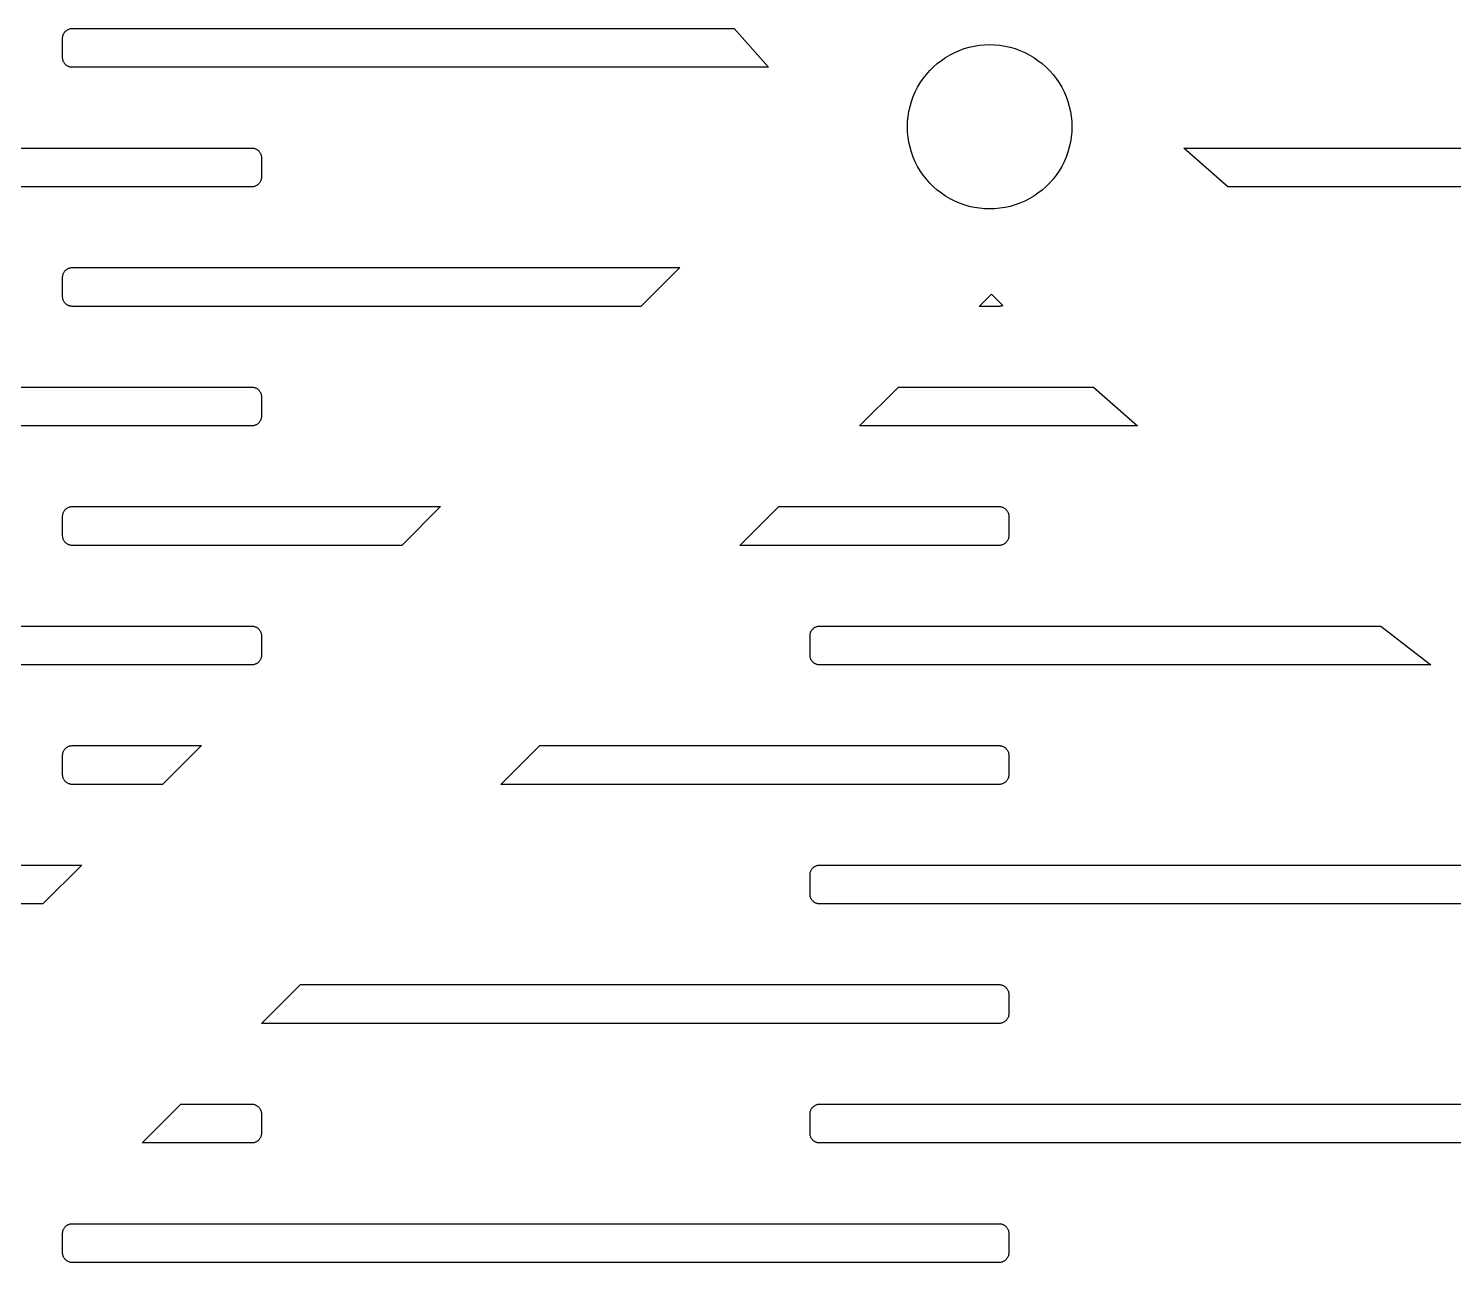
# Model space of a CAD drawing. Header units: metres. Extents: x -218 to 218, y -218 to 218.
# Drawn here: x -145.46 to -97.8, y -151.32 to -110.02 of the extents above; entities that cross this region are included whole.
import ezdxf

# ---------------------------------------------------------------- set-up
doc = ezdxf.new("R2010")
doc.units = ezdxf.units.M

msp = doc.modelspace()

# ---------------------------------------------------------------- linework, layer by layer
for p, q in [((-144.234, -110.125), (-144.22, -110.11)), ((-144.22, -110.11), (-144.204, -110.097)), ((-144.204, -110.097), (-144.188, -110.084)), ((-144.188, -110.084), (-144.171, -110.073)), ((-144.171, -110.073), (-144.154, -110.062)), ((-144.154, -110.062), (-144.136, -110.053)), ((-144.136, -110.053), (-144.117, -110.045)), ((-144.117, -110.045), (-144.098, -110.038)), ((-144.098, -110.038), (-144.078, -110.032)), ((-144.078, -110.032), (-144.058, -110.028)), ((-144.058, -110.028), (-144.038, -110.025)), ((-144.038, -110.025), (-144.018, -110.023)), ((-144.018, -110.023), (-143.997, -110.022)), ((-143.997, -110.022), (-121.859, -110.022)), ((-121.859, -110.022), (-120.713, -111.322)), ((-144.322, -110.327), (-144.32, -110.306)), ((-144.322, -110.347), (-144.322, -110.327)), ((-144.322, -110.997), (-144.322, -110.347)), ((-144.32, -110.306), (-144.316, -110.286)), ((-144.316, -110.286), (-144.312, -110.266)), ((-144.312, -110.266), (-144.306, -110.247)), ((-144.306, -110.247), (-144.299, -110.228)), ((-144.299, -110.228), (-144.291, -110.209)), ((-144.291, -110.209), (-144.282, -110.191)), ((-144.282, -110.191), (-144.272, -110.173)), ((-144.272, -110.173), (-144.26, -110.156)), ((-144.26, -110.156), (-144.248, -110.14)), ((-144.248, -110.14), (-144.234, -110.125)), ((-113.828, -110.611), (-113.657, -110.584)), ((-113.657, -110.584), (-113.485, -110.568)), ((-113.485, -110.568), (-113.312, -110.562)), ((-113.312, -110.562), (-113.14, -110.568)), ((-113.14, -110.568), (-112.968, -110.584)), ((-112.968, -110.584), (-112.797, -110.611)), ((-144.322, -111.018), (-144.322, -110.997)), ((-144.32, -111.038), (-144.322, -111.018)), ((-144.316, -111.058), (-144.32, -111.038)), ((-144.312, -111.078), (-144.316, -111.058)), ((-114.929, -111.088), (-114.786, -110.99)), ((-114.786, -110.99), (-114.637, -110.903)), ((-114.637, -110.903), (-114.483, -110.824)), ((-114.483, -110.824), (-114.325, -110.755)), ((-114.325, -110.755), (-114.162, -110.697)), ((-114.162, -110.697), (-113.996, -110.649)), ((-113.996, -110.649), (-113.828, -110.611)), ((-112.797, -110.611), (-112.628, -110.649)), ((-112.628, -110.649), (-112.463, -110.697)), ((-112.463, -110.697), (-112.3, -110.755)), ((-112.3, -110.755), (-112.141, -110.824)), ((-112.141, -110.824), (-111.988, -110.903)), ((-111.988, -110.903), (-111.839, -110.99)), ((-111.839, -110.99), (-111.696, -111.088)), ((-144.306, -111.098), (-144.312, -111.078)), ((-144.299, -111.117), (-144.306, -111.098)), ((-144.291, -111.136), (-144.299, -111.117)), ((-144.282, -111.154), (-144.291, -111.136)), ((-144.272, -111.171), (-144.282, -111.154)), ((-144.26, -111.188), (-144.272, -111.171)), ((-144.248, -111.204), (-144.26, -111.188)), ((-144.234, -111.22), (-144.248, -111.204)), ((-144.22, -111.234), (-144.234, -111.22)), ((-144.204, -111.248), (-144.22, -111.234)), ((-144.188, -111.26), (-144.204, -111.248)), ((-144.171, -111.272), (-144.188, -111.26)), ((-144.154, -111.282), (-144.171, -111.272)), ((-144.136, -111.291), (-144.154, -111.282)), ((-144.117, -111.299), (-144.136, -111.291)), ((-144.098, -111.306), (-144.117, -111.299)), ((-144.078, -111.312), (-144.098, -111.306)), ((-144.058, -111.316), (-144.078, -111.312)), ((-144.038, -111.32), (-144.058, -111.316)), ((-144.018, -111.322), (-144.038, -111.32)), ((-143.997, -111.322), (-144.018, -111.322)), ((-120.713, -111.322), (-143.997, -111.322)), ((-115.431, -111.559), (-115.317, -111.43)), ((-115.317, -111.43), (-115.195, -111.308)), ((-115.195, -111.308), (-115.065, -111.193)), ((-115.065, -111.193), (-114.929, -111.088)), ((-111.696, -111.088), (-111.559, -111.193)), ((-111.559, -111.193), (-111.43, -111.308)), ((-111.43, -111.308), (-111.308, -111.43)), ((-111.308, -111.43), (-111.193, -111.559)), ((-115.801, -112.141), (-115.722, -111.988)), ((-115.722, -111.988), (-115.634, -111.839)), ((-115.634, -111.839), (-115.537, -111.696)), ((-115.537, -111.696), (-115.431, -111.559)), ((-111.193, -111.559), (-111.088, -111.696)), ((-111.088, -111.696), (-110.99, -111.839)), ((-110.99, -111.839), (-110.903, -111.988)), ((-110.903, -111.988), (-110.824, -112.141)), ((-115.976, -112.628), (-115.928, -112.463)), ((-115.928, -112.463), (-115.869, -112.3)), ((-115.869, -112.3), (-115.801, -112.141)), ((-110.824, -112.141), (-110.755, -112.3)), ((-110.755, -112.3), (-110.697, -112.463)), ((-110.697, -112.463), (-110.649, -112.628)), ((-116.057, -113.14), (-116.041, -112.968)), ((-116.041, -112.968), (-116.014, -112.797)), ((-116.014, -112.797), (-115.976, -112.628)), ((-110.649, -112.628), (-110.611, -112.797)), ((-110.611, -112.797), (-110.584, -112.968)), ((-110.584, -112.968), (-110.568, -113.14)), ((-116.062, -113.312), (-116.057, -113.14)), ((-116.057, -113.485), (-116.062, -113.312)), ((-110.568, -113.14), (-110.562, -113.312)), ((-110.562, -113.312), (-110.568, -113.485)), ((-116.041, -113.657), (-116.057, -113.485)), ((-116.014, -113.828), (-116.041, -113.657)), ((-115.976, -113.996), (-116.014, -113.828)), ((-110.611, -113.828), (-110.649, -113.996)), ((-110.584, -113.657), (-110.611, -113.828)), ((-110.568, -113.485), (-110.584, -113.657)), ((-168.997, -114.022), (-137.997, -114.022)), ((-137.997, -114.022), (-137.977, -114.023)), ((-137.977, -114.023), (-137.956, -114.025)), ((-137.956, -114.025), (-137.936, -114.028)), ((-137.936, -114.028), (-137.916, -114.032)), ((-137.916, -114.032), (-137.897, -114.038)), ((-137.897, -114.038), (-137.878, -114.045)), ((-137.878, -114.045), (-137.859, -114.053)), ((-137.859, -114.053), (-137.841, -114.062)), ((-137.841, -114.062), (-137.823, -114.073)), ((-137.823, -114.073), (-137.806, -114.084)), ((-137.806, -114.084), (-137.79, -114.097)), ((-137.79, -114.097), (-137.775, -114.11)), ((-137.775, -114.11), (-137.76, -114.125)), ((-137.76, -114.125), (-137.747, -114.14)), ((-137.747, -114.14), (-137.734, -114.156)), ((-137.734, -114.156), (-137.723, -114.173)), ((-137.723, -114.173), (-137.712, -114.191)), ((-137.712, -114.191), (-137.703, -114.209)), ((-137.703, -114.209), (-137.695, -114.228)), ((-137.695, -114.228), (-137.688, -114.247)), ((-137.688, -114.247), (-137.682, -114.266)), ((-137.682, -114.266), (-137.678, -114.286)), ((-137.678, -114.286), (-137.675, -114.306)), ((-137.675, -114.306), (-137.673, -114.327)), ((-137.673, -114.327), (-137.672, -114.347)), ((-137.672, -114.347), (-137.672, -114.997)), ((-115.928, -114.162), (-115.976, -113.996)), ((-115.869, -114.325), (-115.928, -114.162)), ((-115.801, -114.483), (-115.869, -114.325)), ((-110.755, -114.325), (-110.824, -114.483)), ((-110.697, -114.162), (-110.755, -114.325)), ((-110.649, -113.996), (-110.697, -114.162)), ((-105.346, -115.322), (-106.82, -114.022)), ((-106.82, -114.022), (-87.9972, -114.022)), ((-115.722, -114.637), (-115.801, -114.483)), ((-115.634, -114.786), (-115.722, -114.637)), ((-115.537, -114.929), (-115.634, -114.786)), ((-110.99, -114.786), (-111.088, -114.929)), ((-110.903, -114.637), (-110.99, -114.786)), ((-110.824, -114.483), (-110.903, -114.637)), ((-137.997, -115.322), (-168.997, -115.322)), ((-137.977, -115.322), (-137.997, -115.322)), ((-137.956, -115.32), (-137.977, -115.322)), ((-137.936, -115.316), (-137.956, -115.32)), ((-137.916, -115.312), (-137.936, -115.316)), ((-137.897, -115.306), (-137.916, -115.312)), ((-137.878, -115.299), (-137.897, -115.306)), ((-137.859, -115.291), (-137.878, -115.299)), ((-137.841, -115.282), (-137.859, -115.291)), ((-137.823, -115.272), (-137.841, -115.282)), ((-137.806, -115.26), (-137.823, -115.272)), ((-137.79, -115.248), (-137.806, -115.26)), ((-137.775, -115.234), (-137.79, -115.248)), ((-137.76, -115.22), (-137.775, -115.234)), ((-137.747, -115.204), (-137.76, -115.22)), ((-137.734, -115.188), (-137.747, -115.204)), ((-137.723, -115.171), (-137.734, -115.188)), ((-137.712, -115.154), (-137.723, -115.171)), ((-137.703, -115.136), (-137.712, -115.154)), ((-137.695, -115.117), (-137.703, -115.136)), ((-137.688, -115.098), (-137.695, -115.117)), ((-137.682, -115.078), (-137.688, -115.098)), ((-137.678, -115.058), (-137.682, -115.078)), ((-137.675, -115.038), (-137.678, -115.058)), ((-137.673, -115.018), (-137.675, -115.038)), ((-137.672, -114.997), (-137.673, -115.018)), ((-115.431, -115.065), (-115.537, -114.929)), ((-115.317, -115.195), (-115.431, -115.065)), ((-115.195, -115.317), (-115.317, -115.195)), ((-115.065, -115.431), (-115.195, -115.317)), ((-111.43, -115.317), (-111.559, -115.431)), ((-111.308, -115.195), (-111.43, -115.317)), ((-111.193, -115.065), (-111.308, -115.195)), ((-111.088, -114.929), (-111.193, -115.065)), ((-87.9972, -115.322), (-105.346, -115.322)), ((-114.929, -115.537), (-115.065, -115.431)), ((-114.786, -115.634), (-114.929, -115.537)), ((-114.637, -115.722), (-114.786, -115.634)), ((-114.483, -115.801), (-114.637, -115.722)), ((-114.325, -115.869), (-114.483, -115.801)), ((-112.141, -115.801), (-112.3, -115.869)), ((-111.988, -115.722), (-112.141, -115.801)), ((-111.839, -115.634), (-111.988, -115.722)), ((-111.696, -115.537), (-111.839, -115.634)), ((-111.559, -115.431), (-111.696, -115.537)), ((-114.162, -115.928), (-114.325, -115.869)), ((-113.996, -115.976), (-114.162, -115.928)), ((-113.828, -116.014), (-113.996, -115.976)), ((-113.657, -116.041), (-113.828, -116.014)), ((-113.485, -116.057), (-113.657, -116.041)), ((-113.312, -116.062), (-113.485, -116.057)), ((-113.14, -116.057), (-113.312, -116.062)), ((-112.968, -116.041), (-113.14, -116.057)), ((-112.797, -116.014), (-112.968, -116.041)), ((-112.628, -115.976), (-112.797, -116.014)), ((-112.463, -115.928), (-112.628, -115.976)), ((-112.3, -115.869), (-112.463, -115.928)), ((-144.299, -118.228), (-144.291, -118.209)), ((-144.291, -118.209), (-144.282, -118.191)), ((-144.282, -118.191), (-144.272, -118.173)), ((-144.272, -118.173), (-144.26, -118.156)), ((-144.26, -118.156), (-144.248, -118.14)), ((-144.248, -118.14), (-144.234, -118.125)), ((-144.234, -118.125), (-144.22, -118.11)), ((-144.22, -118.11), (-144.204, -118.097)), ((-144.204, -118.097), (-144.188, -118.084)), ((-144.188, -118.084), (-144.171, -118.073)), ((-144.171, -118.073), (-144.154, -118.062)), ((-144.154, -118.062), (-144.136, -118.053)), ((-144.136, -118.053), (-144.117, -118.045)), ((-144.117, -118.045), (-144.098, -118.038)), ((-144.098, -118.038), (-144.078, -118.032)), ((-144.078, -118.032), (-144.058, -118.028)), ((-144.058, -118.028), (-144.038, -118.025)), ((-144.038, -118.025), (-144.018, -118.023)), ((-144.018, -118.023), (-143.997, -118.022)), ((-143.997, -118.022), (-123.679, -118.022)), ((-123.679, -118.022), (-124.979, -119.322)), ((-144.322, -118.327), (-144.32, -118.306)), ((-144.322, -118.347), (-144.322, -118.327)), ((-144.322, -118.997), (-144.322, -118.347)), ((-144.32, -118.306), (-144.316, -118.286)), ((-144.316, -118.286), (-144.312, -118.266)), ((-144.312, -118.266), (-144.306, -118.247)), ((-144.306, -118.247), (-144.299, -118.228)), ((-144.322, -119.018), (-144.322, -118.997)), ((-144.32, -119.038), (-144.322, -119.018)), ((-144.316, -119.058), (-144.32, -119.038)), ((-144.312, -119.078), (-144.316, -119.058)), ((-144.306, -119.098), (-144.312, -119.078)), ((-144.299, -119.117), (-144.306, -119.098)), ((-144.291, -119.136), (-144.299, -119.117)), ((-144.282, -119.154), (-144.291, -119.136)), ((-144.272, -119.171), (-144.282, -119.154)), ((-113.665, -119.322), (-113.255, -118.912)), ((-113.255, -118.912), (-112.871, -119.296)), ((-144.26, -119.188), (-144.272, -119.171)), ((-144.248, -119.204), (-144.26, -119.188)), ((-144.234, -119.22), (-144.248, -119.204)), ((-144.22, -119.234), (-144.234, -119.22)), ((-144.204, -119.248), (-144.22, -119.234)), ((-144.188, -119.26), (-144.204, -119.248)), ((-144.171, -119.272), (-144.188, -119.26)), ((-144.154, -119.282), (-144.171, -119.272)), ((-144.136, -119.291), (-144.154, -119.282)), ((-144.117, -119.299), (-144.136, -119.291)), ((-144.098, -119.306), (-144.117, -119.299)), ((-144.078, -119.312), (-144.098, -119.306)), ((-144.058, -119.316), (-144.078, -119.312)), ((-144.038, -119.32), (-144.058, -119.316)), ((-144.018, -119.322), (-144.038, -119.32)), ((-143.997, -119.322), (-144.018, -119.322)), ((-124.979, -119.322), (-143.997, -119.322)), ((-112.997, -119.322), (-113.665, -119.322)), ((-112.977, -119.322), (-112.997, -119.322)), ((-112.956, -119.32), (-112.977, -119.322)), ((-112.936, -119.316), (-112.956, -119.32)), ((-112.916, -119.312), (-112.936, -119.316)), ((-112.897, -119.306), (-112.916, -119.312)), ((-112.878, -119.299), (-112.897, -119.306)), ((-112.871, -119.296), (-112.878, -119.299)), ((-168.997, -122.022), (-137.997, -122.022)), ((-137.997, -122.022), (-137.977, -122.023)), ((-137.977, -122.023), (-137.956, -122.025)), ((-137.956, -122.025), (-137.936, -122.028)), ((-117.665, -123.322), (-116.365, -122.022)), ((-116.365, -122.022), (-109.837, -122.022)), ((-109.837, -122.022), (-108.363, -123.322)), ((-137.936, -122.028), (-137.916, -122.032)), ((-137.916, -122.032), (-137.897, -122.038)), ((-137.897, -122.038), (-137.878, -122.045)), ((-137.878, -122.045), (-137.859, -122.053)), ((-137.859, -122.053), (-137.841, -122.062)), ((-137.841, -122.062), (-137.823, -122.073)), ((-137.823, -122.073), (-137.806, -122.084)), ((-137.806, -122.084), (-137.79, -122.097)), ((-137.79, -122.097), (-137.775, -122.11)), ((-137.775, -122.11), (-137.76, -122.125)), ((-137.76, -122.125), (-137.747, -122.14)), ((-137.747, -122.14), (-137.734, -122.156)), ((-137.734, -122.156), (-137.723, -122.173)), ((-137.723, -122.173), (-137.712, -122.191)), ((-137.712, -122.191), (-137.703, -122.209)), ((-137.703, -122.209), (-137.695, -122.228)), ((-137.695, -122.228), (-137.688, -122.247)), ((-137.688, -122.247), (-137.682, -122.266)), ((-137.682, -122.266), (-137.678, -122.286)), ((-137.678, -122.286), (-137.675, -122.306)), ((-137.675, -122.306), (-137.673, -122.327)), ((-137.673, -122.327), (-137.672, -122.347)), ((-137.672, -122.347), (-137.672, -122.997)), ((-137.997, -123.322), (-168.997, -123.322)), ((-137.977, -123.322), (-137.997, -123.322)), ((-137.956, -123.32), (-137.977, -123.322)), ((-137.936, -123.316), (-137.956, -123.32)), ((-137.916, -123.312), (-137.936, -123.316)), ((-137.897, -123.306), (-137.916, -123.312)), ((-137.878, -123.299), (-137.897, -123.306)), ((-137.859, -123.291), (-137.878, -123.299)), ((-137.841, -123.282), (-137.859, -123.291)), ((-137.823, -123.272), (-137.841, -123.282)), ((-137.806, -123.26), (-137.823, -123.272)), ((-137.79, -123.248), (-137.806, -123.26)), ((-137.775, -123.234), (-137.79, -123.248)), ((-137.76, -123.22), (-137.775, -123.234)), ((-137.747, -123.204), (-137.76, -123.22)), ((-137.734, -123.188), (-137.747, -123.204)), ((-137.723, -123.171), (-137.734, -123.188)), ((-137.712, -123.154), (-137.723, -123.171)), ((-137.703, -123.136), (-137.712, -123.154)), ((-137.695, -123.117), (-137.703, -123.136)), ((-137.688, -123.098), (-137.695, -123.117)), ((-137.682, -123.078), (-137.688, -123.098)), ((-137.678, -123.058), (-137.682, -123.078)), ((-137.675, -123.038), (-137.678, -123.058)), ((-137.673, -123.018), (-137.675, -123.038)), ((-137.672, -122.997), (-137.673, -123.018)), ((-108.363, -123.322), (-117.665, -123.322)), ((-144.322, -126.327), (-144.32, -126.306)), ((-144.32, -126.306), (-144.316, -126.286)), ((-144.316, -126.286), (-144.312, -126.266)), ((-144.312, -126.266), (-144.306, -126.247)), ((-144.306, -126.247), (-144.299, -126.228)), ((-144.299, -126.228), (-144.291, -126.209)), ((-144.291, -126.209), (-144.282, -126.191)), ((-144.282, -126.191), (-144.272, -126.173)), ((-144.272, -126.173), (-144.26, -126.156)), ((-144.26, -126.156), (-144.248, -126.14)), ((-144.248, -126.14), (-144.234, -126.125)), ((-144.234, -126.125), (-144.22, -126.11)), ((-144.22, -126.11), (-144.204, -126.097)), ((-144.204, -126.097), (-144.188, -126.084)), ((-144.188, -126.084), (-144.171, -126.073)), ((-144.171, -126.073), (-144.154, -126.062)), ((-144.154, -126.062), (-144.136, -126.053)), ((-144.136, -126.053), (-144.117, -126.045)), ((-144.117, -126.045), (-144.098, -126.038)), ((-144.098, -126.038), (-144.078, -126.032)), ((-144.078, -126.032), (-144.058, -126.028)), ((-144.058, -126.028), (-144.038, -126.025)), ((-144.038, -126.025), (-144.018, -126.023)), ((-144.018, -126.023), (-143.997, -126.022)), ((-143.997, -126.022), (-131.679, -126.022)), ((-131.679, -126.022), (-132.979, -127.322)), ((-121.665, -127.322), (-120.365, -126.022)), ((-120.365, -126.022), (-112.997, -126.022)), ((-112.997, -126.022), (-112.977, -126.023)), ((-112.977, -126.023), (-112.956, -126.025)), ((-112.956, -126.025), (-112.936, -126.028)), ((-112.936, -126.028), (-112.916, -126.032)), ((-112.916, -126.032), (-112.897, -126.038)), ((-112.897, -126.038), (-112.878, -126.045)), ((-112.878, -126.045), (-112.859, -126.053)), ((-112.859, -126.053), (-112.841, -126.062)), ((-112.841, -126.062), (-112.823, -126.073)), ((-112.823, -126.073), (-112.806, -126.084)), ((-112.806, -126.084), (-112.79, -126.097)), ((-112.79, -126.097), (-112.775, -126.11)), ((-112.775, -126.11), (-112.76, -126.125)), ((-112.76, -126.125), (-112.747, -126.14)), ((-112.747, -126.14), (-112.734, -126.156)), ((-112.734, -126.156), (-112.723, -126.173)), ((-112.723, -126.173), (-112.712, -126.191)), ((-112.712, -126.191), (-112.703, -126.209)), ((-112.703, -126.209), (-112.695, -126.228)), ((-112.695, -126.228), (-112.688, -126.247)), ((-112.688, -126.247), (-112.682, -126.266)), ((-112.682, -126.266), (-112.678, -126.286)), ((-112.678, -126.286), (-112.675, -126.306)), ((-112.675, -126.306), (-112.673, -126.327)), ((-144.322, -126.347), (-144.322, -126.327)), ((-144.322, -126.997), (-144.322, -126.347)), ((-112.673, -126.327), (-112.672, -126.347)), ((-112.672, -126.347), (-112.672, -126.997)), ((-144.322, -127.018), (-144.322, -126.997)), ((-144.32, -127.038), (-144.322, -127.018)), ((-144.316, -127.058), (-144.32, -127.038)), ((-144.312, -127.078), (-144.316, -127.058)), ((-144.306, -127.098), (-144.312, -127.078)), ((-144.299, -127.117), (-144.306, -127.098)), ((-144.291, -127.136), (-144.299, -127.117)), ((-144.282, -127.154), (-144.291, -127.136)), ((-144.272, -127.171), (-144.282, -127.154)), ((-144.26, -127.188), (-144.272, -127.171)), ((-144.248, -127.204), (-144.26, -127.188)), ((-144.234, -127.22), (-144.248, -127.204)), ((-144.22, -127.234), (-144.234, -127.22)), ((-144.204, -127.248), (-144.22, -127.234)), ((-144.188, -127.26), (-144.204, -127.248)), ((-144.171, -127.272), (-144.188, -127.26)), ((-112.806, -127.26), (-112.823, -127.272)), ((-112.79, -127.248), (-112.806, -127.26)), ((-112.775, -127.234), (-112.79, -127.248)), ((-112.76, -127.22), (-112.775, -127.234)), ((-112.747, -127.204), (-112.76, -127.22)), ((-112.734, -127.188), (-112.747, -127.204)), ((-112.723, -127.171), (-112.734, -127.188)), ((-112.712, -127.154), (-112.723, -127.171)), ((-112.703, -127.136), (-112.712, -127.154)), ((-112.695, -127.117), (-112.703, -127.136)), ((-112.688, -127.098), (-112.695, -127.117)), ((-112.682, -127.078), (-112.688, -127.098)), ((-112.678, -127.058), (-112.682, -127.078)), ((-112.675, -127.038), (-112.678, -127.058)), ((-112.673, -127.018), (-112.675, -127.038)), ((-112.672, -126.997), (-112.673, -127.018)), ((-144.154, -127.282), (-144.171, -127.272)), ((-144.136, -127.291), (-144.154, -127.282)), ((-144.117, -127.299), (-144.136, -127.291)), ((-144.098, -127.306), (-144.117, -127.299)), ((-144.078, -127.312), (-144.098, -127.306)), ((-144.058, -127.316), (-144.078, -127.312)), ((-144.038, -127.32), (-144.058, -127.316)), ((-144.018, -127.322), (-144.038, -127.32)), ((-143.997, -127.322), (-144.018, -127.322)), ((-132.979, -127.322), (-143.997, -127.322)), ((-112.997, -127.322), (-121.665, -127.322)), ((-112.977, -127.322), (-112.997, -127.322)), ((-112.956, -127.32), (-112.977, -127.322)), ((-112.936, -127.316), (-112.956, -127.32)), ((-112.916, -127.312), (-112.936, -127.316)), ((-112.897, -127.306), (-112.916, -127.312)), ((-112.878, -127.299), (-112.897, -127.306)), ((-112.859, -127.291), (-112.878, -127.299)), ((-112.841, -127.282), (-112.859, -127.291)), ((-112.823, -127.272), (-112.841, -127.282)), ((-164.527, -130.022), (-137.997, -130.022)), ((-137.997, -130.022), (-137.977, -130.023)), ((-137.977, -130.023), (-137.956, -130.025)), ((-137.956, -130.025), (-137.936, -130.028)), ((-137.936, -130.028), (-137.916, -130.032)), ((-137.916, -130.032), (-137.897, -130.038)), ((-137.897, -130.038), (-137.878, -130.045)), ((-137.878, -130.045), (-137.859, -130.053)), ((-137.859, -130.053), (-137.841, -130.062)), ((-137.841, -130.062), (-137.823, -130.073)), ((-137.823, -130.073), (-137.806, -130.084)), ((-137.806, -130.084), (-137.79, -130.097)), ((-137.79, -130.097), (-137.775, -130.11)), ((-137.775, -130.11), (-137.76, -130.125)), ((-137.76, -130.125), (-137.747, -130.14)), ((-119.248, -130.14), (-119.234, -130.125)), ((-119.234, -130.125), (-119.22, -130.11)), ((-119.22, -130.11), (-119.204, -130.097)), ((-119.204, -130.097), (-119.188, -130.084)), ((-119.188, -130.084), (-119.171, -130.073)), ((-119.171, -130.073), (-119.154, -130.062)), ((-119.154, -130.062), (-119.136, -130.053)), ((-119.136, -130.053), (-119.117, -130.045)), ((-119.117, -130.045), (-119.098, -130.038)), ((-119.098, -130.038), (-119.078, -130.032)), ((-119.078, -130.032), (-119.058, -130.028)), ((-119.058, -130.028), (-119.038, -130.025)), ((-119.038, -130.025), (-119.018, -130.023)), ((-119.018, -130.023), (-118.997, -130.022)), ((-118.997, -130.022), (-100.226, -130.022)), ((-100.226, -130.022), (-98.5499, -131.322)), ((-137.747, -130.14), (-137.734, -130.156)), ((-137.734, -130.156), (-137.723, -130.173)), ((-137.723, -130.173), (-137.712, -130.191)), ((-137.712, -130.191), (-137.703, -130.209)), ((-137.703, -130.209), (-137.695, -130.228)), ((-137.695, -130.228), (-137.688, -130.247)), ((-137.688, -130.247), (-137.682, -130.266)), ((-137.682, -130.266), (-137.678, -130.286)), ((-137.678, -130.286), (-137.675, -130.306)), ((-137.675, -130.306), (-137.673, -130.327)), ((-137.673, -130.327), (-137.672, -130.347)), ((-137.672, -130.347), (-137.672, -130.997)), ((-119.322, -130.327), (-119.32, -130.306)), ((-119.322, -130.347), (-119.322, -130.327)), ((-119.322, -130.997), (-119.322, -130.347)), ((-119.32, -130.306), (-119.316, -130.286)), ((-119.316, -130.286), (-119.312, -130.266)), ((-119.312, -130.266), (-119.306, -130.247)), ((-119.306, -130.247), (-119.299, -130.228)), ((-119.299, -130.228), (-119.291, -130.209)), ((-119.291, -130.209), (-119.282, -130.191)), ((-119.282, -130.191), (-119.272, -130.173)), ((-119.272, -130.173), (-119.26, -130.156)), ((-119.26, -130.156), (-119.248, -130.14)), ((-137.682, -131.078), (-137.688, -131.098)), ((-137.678, -131.058), (-137.682, -131.078)), ((-137.675, -131.038), (-137.678, -131.058)), ((-137.673, -131.018), (-137.675, -131.038)), ((-137.672, -130.997), (-137.673, -131.018)), ((-119.322, -131.018), (-119.322, -130.997)), ((-119.32, -131.038), (-119.322, -131.018)), ((-119.316, -131.058), (-119.32, -131.038)), ((-119.312, -131.078), (-119.316, -131.058)), ((-119.306, -131.098), (-119.312, -131.078)), ((-137.997, -131.322), (-163.519, -131.322)), ((-137.977, -131.322), (-137.997, -131.322)), ((-137.956, -131.32), (-137.977, -131.322)), ((-137.936, -131.316), (-137.956, -131.32)), ((-137.916, -131.312), (-137.936, -131.316)), ((-137.897, -131.306), (-137.916, -131.312)), ((-137.878, -131.299), (-137.897, -131.306)), ((-137.859, -131.291), (-137.878, -131.299)), ((-137.841, -131.282), (-137.859, -131.291)), ((-137.823, -131.272), (-137.841, -131.282)), ((-137.806, -131.26), (-137.823, -131.272)), ((-137.79, -131.248), (-137.806, -131.26)), ((-137.775, -131.234), (-137.79, -131.248)), ((-137.76, -131.22), (-137.775, -131.234)), ((-137.747, -131.204), (-137.76, -131.22)), ((-137.734, -131.188), (-137.747, -131.204)), ((-137.723, -131.171), (-137.734, -131.188)), ((-137.712, -131.154), (-137.723, -131.171)), ((-137.703, -131.136), (-137.712, -131.154)), ((-137.695, -131.117), (-137.703, -131.136)), ((-137.688, -131.098), (-137.695, -131.117)), ((-119.299, -131.117), (-119.306, -131.098)), ((-119.291, -131.136), (-119.299, -131.117)), ((-119.282, -131.154), (-119.291, -131.136)), ((-119.272, -131.171), (-119.282, -131.154)), ((-119.26, -131.188), (-119.272, -131.171)), ((-119.248, -131.204), (-119.26, -131.188)), ((-119.234, -131.22), (-119.248, -131.204)), ((-119.22, -131.234), (-119.234, -131.22)), ((-119.204, -131.248), (-119.22, -131.234)), ((-119.188, -131.26), (-119.204, -131.248)), ((-119.171, -131.272), (-119.188, -131.26)), ((-119.154, -131.282), (-119.171, -131.272)), ((-119.136, -131.291), (-119.154, -131.282)), ((-119.117, -131.299), (-119.136, -131.291)), ((-119.098, -131.306), (-119.117, -131.299)), ((-119.078, -131.312), (-119.098, -131.306)), ((-119.058, -131.316), (-119.078, -131.312)), ((-119.038, -131.32), (-119.058, -131.316)), ((-119.018, -131.322), (-119.038, -131.32)), ((-118.997, -131.322), (-119.018, -131.322)), ((-98.5499, -131.322), (-118.997, -131.322)), ((-144.322, -134.327), (-144.32, -134.306)), ((-144.322, -134.347), (-144.322, -134.327)), ((-144.322, -134.997), (-144.322, -134.347)), ((-144.32, -134.306), (-144.316, -134.286)), ((-144.316, -134.286), (-144.312, -134.266)), ((-144.312, -134.266), (-144.306, -134.247)), ((-144.306, -134.247), (-144.299, -134.228)), ((-144.299, -134.228), (-144.291, -134.209)), ((-144.291, -134.209), (-144.282, -134.191)), ((-144.282, -134.191), (-144.272, -134.173)), ((-144.272, -134.173), (-144.26, -134.156)), ((-144.26, -134.156), (-144.248, -134.14)), ((-144.248, -134.14), (-144.234, -134.125)), ((-144.234, -134.125), (-144.22, -134.11)), ((-144.22, -134.11), (-144.204, -134.097)), ((-144.204, -134.097), (-144.188, -134.084)), ((-144.188, -134.084), (-144.171, -134.073)), ((-144.171, -134.073), (-144.154, -134.062)), ((-144.154, -134.062), (-144.136, -134.053)), ((-144.136, -134.053), (-144.117, -134.045)), ((-144.117, -134.045), (-144.098, -134.038)), ((-144.098, -134.038), (-144.078, -134.032)), ((-144.078, -134.032), (-144.058, -134.028)), ((-144.058, -134.028), (-144.038, -134.025)), ((-144.038, -134.025), (-144.018, -134.023)), ((-144.018, -134.023), (-143.997, -134.022)), ((-143.997, -134.022), (-139.679, -134.022)), ((-139.679, -134.022), (-140.979, -135.322)), ((-129.665, -135.322), (-128.365, -134.022)), ((-128.365, -134.022), (-112.997, -134.022)), ((-112.997, -134.022), (-112.977, -134.023)), ((-112.977, -134.023), (-112.956, -134.025)), ((-112.956, -134.025), (-112.936, -134.028)), ((-112.936, -134.028), (-112.916, -134.032)), ((-112.916, -134.032), (-112.897, -134.038)), ((-112.897, -134.038), (-112.878, -134.045)), ((-112.878, -134.045), (-112.859, -134.053)), ((-112.859, -134.053), (-112.841, -134.062)), ((-112.841, -134.062), (-112.823, -134.073)), ((-112.823, -134.073), (-112.806, -134.084)), ((-112.806, -134.084), (-112.79, -134.097)), ((-112.79, -134.097), (-112.775, -134.11)), ((-112.775, -134.11), (-112.76, -134.125)), ((-112.76, -134.125), (-112.747, -134.14)), ((-112.747, -134.14), (-112.734, -134.156)), ((-112.734, -134.156), (-112.723, -134.173)), ((-112.723, -134.173), (-112.712, -134.191)), ((-112.712, -134.191), (-112.703, -134.209)), ((-112.703, -134.209), (-112.695, -134.228)), ((-112.695, -134.228), (-112.688, -134.247)), ((-112.688, -134.247), (-112.682, -134.266)), ((-112.682, -134.266), (-112.678, -134.286)), ((-112.678, -134.286), (-112.675, -134.306)), ((-112.675, -134.306), (-112.673, -134.327)), ((-112.673, -134.327), (-112.672, -134.347)), ((-112.672, -134.347), (-112.672, -134.997)), ((-144.322, -135.018), (-144.322, -134.997)), ((-144.32, -135.038), (-144.322, -135.018)), ((-144.316, -135.058), (-144.32, -135.038)), ((-144.312, -135.078), (-144.316, -135.058)), ((-144.306, -135.098), (-144.312, -135.078)), ((-144.299, -135.117), (-144.306, -135.098)), ((-144.291, -135.136), (-144.299, -135.117)), ((-144.282, -135.154), (-144.291, -135.136)), ((-144.272, -135.171), (-144.282, -135.154)), ((-144.26, -135.188), (-144.272, -135.171)), ((-144.248, -135.204), (-144.26, -135.188)), ((-144.234, -135.22), (-144.248, -135.204)), ((-144.22, -135.234), (-144.234, -135.22)), ((-144.204, -135.248), (-144.22, -135.234)), ((-144.188, -135.26), (-144.204, -135.248)), ((-144.171, -135.272), (-144.188, -135.26)), ((-144.154, -135.282), (-144.171, -135.272)), ((-144.136, -135.291), (-144.154, -135.282)), ((-144.117, -135.299), (-144.136, -135.291)), ((-144.098, -135.306), (-144.117, -135.299)), ((-144.078, -135.312), (-144.098, -135.306)), ((-144.058, -135.316), (-144.078, -135.312)), ((-144.038, -135.32), (-144.058, -135.316)), ((-144.018, -135.322), (-144.038, -135.32)), ((-143.997, -135.322), (-144.018, -135.322)), ((-140.979, -135.322), (-143.997, -135.322)), ((-112.997, -135.322), (-129.665, -135.322)), ((-112.977, -135.322), (-112.997, -135.322)), ((-112.956, -135.32), (-112.977, -135.322)), ((-112.936, -135.316), (-112.956, -135.32)), ((-112.916, -135.312), (-112.936, -135.316)), ((-112.897, -135.306), (-112.916, -135.312)), ((-112.878, -135.299), (-112.897, -135.306)), ((-112.859, -135.291), (-112.878, -135.299)), ((-112.841, -135.282), (-112.859, -135.291)), ((-112.823, -135.272), (-112.841, -135.282)), ((-112.806, -135.26), (-112.823, -135.272)), ((-112.79, -135.248), (-112.806, -135.26)), ((-112.775, -135.234), (-112.79, -135.248)), ((-112.76, -135.22), (-112.775, -135.234)), ((-112.747, -135.204), (-112.76, -135.22)), ((-112.734, -135.188), (-112.747, -135.204)), ((-112.723, -135.171), (-112.734, -135.188)), ((-112.712, -135.154), (-112.723, -135.171)), ((-112.703, -135.136), (-112.712, -135.154)), ((-112.695, -135.117), (-112.703, -135.136)), ((-112.688, -135.098), (-112.695, -135.117)), ((-112.682, -135.078), (-112.688, -135.098)), ((-112.678, -135.058), (-112.682, -135.078)), ((-112.675, -135.038), (-112.678, -135.058)), ((-112.673, -135.018), (-112.675, -135.038)), ((-112.672, -134.997), (-112.673, -135.018)), ((-157.867, -138.022), (-143.679, -138.022)), ((-143.679, -138.022), (-144.979, -139.322)), ((-119.306, -138.247), (-119.299, -138.228)), ((-119.299, -138.228), (-119.291, -138.209)), ((-119.291, -138.209), (-119.282, -138.191)), ((-119.282, -138.191), (-119.272, -138.173)), ((-119.272, -138.173), (-119.26, -138.156)), ((-119.26, -138.156), (-119.248, -138.14)), ((-119.248, -138.14), (-119.234, -138.125)), ((-119.234, -138.125), (-119.22, -138.11)), ((-119.22, -138.11), (-119.204, -138.097)), ((-119.204, -138.097), (-119.188, -138.084)), ((-119.188, -138.084), (-119.171, -138.073)), ((-119.171, -138.073), (-119.154, -138.062)), ((-119.154, -138.062), (-119.136, -138.053)), ((-119.136, -138.053), (-119.117, -138.045)), ((-119.117, -138.045), (-119.098, -138.038)), ((-119.098, -138.038), (-119.078, -138.032)), ((-119.078, -138.032), (-119.058, -138.028)), ((-119.058, -138.028), (-119.038, -138.025)), ((-119.038, -138.025), (-119.018, -138.023)), ((-119.018, -138.023), (-118.997, -138.022)), ((-118.997, -138.022), (-88.975, -138.022)), ((-119.322, -138.327), (-119.32, -138.306)), ((-119.322, -138.347), (-119.322, -138.327)), ((-119.322, -138.997), (-119.322, -138.347)), ((-119.32, -138.306), (-119.316, -138.286)), ((-119.316, -138.286), (-119.312, -138.266)), ((-119.312, -138.266), (-119.306, -138.247)), ((-119.322, -139.018), (-119.322, -138.997)), ((-119.32, -139.038), (-119.322, -139.018)), ((-119.316, -139.058), (-119.32, -139.038)), ((-119.312, -139.078), (-119.316, -139.058)), ((-119.306, -139.098), (-119.312, -139.078)), ((-119.299, -139.117), (-119.306, -139.098)), ((-119.291, -139.136), (-119.299, -139.117)), ((-119.282, -139.154), (-119.291, -139.136)), ((-119.272, -139.171), (-119.282, -139.154)), ((-119.26, -139.188), (-119.272, -139.171)), ((-144.979, -139.322), (-156.721, -139.322)), ((-119.248, -139.204), (-119.26, -139.188)), ((-119.234, -139.22), (-119.248, -139.204)), ((-119.22, -139.234), (-119.234, -139.22)), ((-119.204, -139.248), (-119.22, -139.234)), ((-119.188, -139.26), (-119.204, -139.248)), ((-119.171, -139.272), (-119.188, -139.26)), ((-119.154, -139.282), (-119.171, -139.272)), ((-119.136, -139.291), (-119.154, -139.282)), ((-119.117, -139.299), (-119.136, -139.291)), ((-119.098, -139.306), (-119.117, -139.299)), ((-119.078, -139.312), (-119.098, -139.306)), ((-119.058, -139.316), (-119.078, -139.312)), ((-119.038, -139.32), (-119.058, -139.316)), ((-119.018, -139.322), (-119.038, -139.32)), ((-118.997, -139.322), (-119.018, -139.322)), ((-87.9972, -139.322), (-118.997, -139.322)), ((-137.665, -143.322), (-136.365, -142.022)), ((-136.365, -142.022), (-112.997, -142.022)), ((-112.997, -142.022), (-112.977, -142.023)), ((-112.977, -142.023), (-112.956, -142.025)), ((-112.956, -142.025), (-112.936, -142.028)), ((-112.936, -142.028), (-112.916, -142.032)), ((-112.916, -142.032), (-112.897, -142.038)), ((-112.897, -142.038), (-112.878, -142.045)), ((-112.878, -142.045), (-112.859, -142.053)), ((-112.859, -142.053), (-112.841, -142.062)), ((-112.841, -142.062), (-112.823, -142.073)), ((-112.823, -142.073), (-112.806, -142.084)), ((-112.806, -142.084), (-112.79, -142.097)), ((-112.79, -142.097), (-112.775, -142.11)), ((-112.775, -142.11), (-112.76, -142.125)), ((-112.76, -142.125), (-112.747, -142.14)), ((-112.747, -142.14), (-112.734, -142.156)), ((-112.734, -142.156), (-112.723, -142.173)), ((-112.723, -142.173), (-112.712, -142.191)), ((-112.712, -142.191), (-112.703, -142.209)), ((-112.703, -142.209), (-112.695, -142.228)), ((-112.695, -142.228), (-112.688, -142.247)), ((-112.688, -142.247), (-112.682, -142.266)), ((-112.682, -142.266), (-112.678, -142.286)), ((-112.678, -142.286), (-112.675, -142.306)), ((-112.675, -142.306), (-112.673, -142.327)), ((-112.673, -142.327), (-112.672, -142.347)), ((-112.672, -142.347), (-112.672, -142.997)), ((-112.672, -142.997), (-112.673, -143.018)), ((-112.997, -143.322), (-137.665, -143.322)), ((-112.977, -143.322), (-112.997, -143.322)), ((-112.956, -143.32), (-112.977, -143.322)), ((-112.936, -143.316), (-112.956, -143.32)), ((-112.916, -143.312), (-112.936, -143.316)), ((-112.897, -143.306), (-112.916, -143.312)), ((-112.878, -143.299), (-112.897, -143.306)), ((-112.859, -143.291), (-112.878, -143.299)), ((-112.841, -143.282), (-112.859, -143.291)), ((-112.823, -143.272), (-112.841, -143.282)), ((-112.806, -143.26), (-112.823, -143.272)), ((-112.79, -143.248), (-112.806, -143.26)), ((-112.775, -143.234), (-112.79, -143.248)), ((-112.76, -143.22), (-112.775, -143.234)), ((-112.747, -143.204), (-112.76, -143.22)), ((-112.734, -143.188), (-112.747, -143.204)), ((-112.723, -143.171), (-112.734, -143.188)), ((-112.712, -143.154), (-112.723, -143.171)), ((-112.703, -143.136), (-112.712, -143.154)), ((-112.695, -143.117), (-112.703, -143.136)), ((-112.688, -143.098), (-112.695, -143.117)), ((-112.682, -143.078), (-112.688, -143.098)), ((-112.678, -143.058), (-112.682, -143.078)), ((-112.675, -143.038), (-112.678, -143.058)), ((-112.673, -143.018), (-112.675, -143.038)), ((-141.665, -147.322), (-140.365, -146.022)), ((-140.365, -146.022), (-137.997, -146.022)), ((-137.997, -146.022), (-137.977, -146.023)), ((-137.977, -146.023), (-137.956, -146.025)), ((-137.956, -146.025), (-137.936, -146.028)), ((-137.936, -146.028), (-137.916, -146.032)), ((-137.916, -146.032), (-137.897, -146.038)), ((-137.897, -146.038), (-137.878, -146.045)), ((-137.878, -146.045), (-137.859, -146.053)), ((-137.859, -146.053), (-137.841, -146.062)), ((-137.841, -146.062), (-137.823, -146.073)), ((-137.823, -146.073), (-137.806, -146.084)), ((-137.806, -146.084), (-137.79, -146.097)), ((-137.79, -146.097), (-137.775, -146.11)), ((-137.775, -146.11), (-137.76, -146.125)), ((-137.76, -146.125), (-137.747, -146.14)), ((-137.747, -146.14), (-137.734, -146.156)), ((-137.734, -146.156), (-137.723, -146.173)), ((-137.723, -146.173), (-137.712, -146.191)), ((-137.712, -146.191), (-137.703, -146.209)), ((-137.703, -146.209), (-137.695, -146.228)), ((-137.695, -146.228), (-137.688, -146.247)), ((-137.688, -146.247), (-137.682, -146.266)), ((-137.682, -146.266), (-137.678, -146.286)), ((-137.678, -146.286), (-137.675, -146.306)), ((-137.675, -146.306), (-137.673, -146.327)), ((-137.673, -146.327), (-137.672, -146.347)), ((-119.322, -146.327), (-119.32, -146.306)), ((-119.322, -146.347), (-119.322, -146.327)), ((-119.32, -146.306), (-119.316, -146.286)), ((-119.316, -146.286), (-119.312, -146.266)), ((-119.312, -146.266), (-119.306, -146.247)), ((-119.306, -146.247), (-119.299, -146.228)), ((-119.299, -146.228), (-119.291, -146.209)), ((-119.291, -146.209), (-119.282, -146.191)), ((-119.282, -146.191), (-119.272, -146.173)), ((-119.272, -146.173), (-119.26, -146.156)), ((-119.26, -146.156), (-119.248, -146.14)), ((-119.248, -146.14), (-119.234, -146.125)), ((-119.234, -146.125), (-119.22, -146.11)), ((-119.22, -146.11), (-119.204, -146.097)), ((-119.204, -146.097), (-119.188, -146.084)), ((-119.188, -146.084), (-119.171, -146.073)), ((-119.171, -146.073), (-119.154, -146.062)), ((-119.154, -146.062), (-119.136, -146.053)), ((-119.136, -146.053), (-119.117, -146.045)), ((-119.117, -146.045), (-119.098, -146.038)), ((-119.098, -146.038), (-119.078, -146.032)), ((-119.078, -146.032), (-119.058, -146.028)), ((-119.058, -146.028), (-119.038, -146.025)), ((-119.038, -146.025), (-119.018, -146.023)), ((-119.018, -146.023), (-118.997, -146.022)), ((-118.997, -146.022), (-87.9972, -146.022)), ((-137.672, -146.347), (-137.672, -146.997)), ((-119.322, -146.997), (-119.322, -146.347)), ((-137.841, -147.282), (-137.859, -147.291)), ((-137.823, -147.272), (-137.841, -147.282)), ((-137.806, -147.26), (-137.823, -147.272)), ((-137.79, -147.248), (-137.806, -147.26)), ((-137.775, -147.234), (-137.79, -147.248)), ((-137.76, -147.22), (-137.775, -147.234)), ((-137.747, -147.204), (-137.76, -147.22)), ((-137.734, -147.188), (-137.747, -147.204)), ((-137.723, -147.171), (-137.734, -147.188)), ((-137.712, -147.154), (-137.723, -147.171)), ((-137.703, -147.136), (-137.712, -147.154)), ((-137.695, -147.117), (-137.703, -147.136)), ((-137.688, -147.098), (-137.695, -147.117)), ((-137.682, -147.078), (-137.688, -147.098)), ((-137.678, -147.058), (-137.682, -147.078)), ((-137.675, -147.038), (-137.678, -147.058)), ((-137.673, -147.018), (-137.675, -147.038)), ((-137.672, -146.997), (-137.673, -147.018)), ((-119.322, -147.018), (-119.322, -146.997)), ((-119.32, -147.038), (-119.322, -147.018)), ((-119.316, -147.058), (-119.32, -147.038)), ((-119.312, -147.078), (-119.316, -147.058)), ((-119.306, -147.098), (-119.312, -147.078)), ((-119.299, -147.117), (-119.306, -147.098)), ((-119.291, -147.136), (-119.299, -147.117)), ((-119.282, -147.154), (-119.291, -147.136)), ((-119.272, -147.171), (-119.282, -147.154)), ((-119.26, -147.188), (-119.272, -147.171)), ((-119.248, -147.204), (-119.26, -147.188)), ((-119.234, -147.22), (-119.248, -147.204)), ((-119.22, -147.234), (-119.234, -147.22)), ((-119.204, -147.248), (-119.22, -147.234)), ((-119.188, -147.26), (-119.204, -147.248)), ((-119.171, -147.272), (-119.188, -147.26)), ((-119.154, -147.282), (-119.171, -147.272)), ((-119.136, -147.291), (-119.154, -147.282)), ((-137.997, -147.322), (-141.665, -147.322)), ((-137.977, -147.322), (-137.997, -147.322)), ((-137.956, -147.32), (-137.977, -147.322)), ((-137.936, -147.316), (-137.956, -147.32)), ((-137.916, -147.312), (-137.936, -147.316)), ((-137.897, -147.306), (-137.916, -147.312)), ((-137.878, -147.299), (-137.897, -147.306)), ((-137.859, -147.291), (-137.878, -147.299)), ((-119.117, -147.299), (-119.136, -147.291)), ((-119.098, -147.306), (-119.117, -147.299)), ((-119.078, -147.312), (-119.098, -147.306)), ((-119.058, -147.316), (-119.078, -147.312)), ((-119.038, -147.32), (-119.058, -147.316)), ((-119.018, -147.322), (-119.038, -147.32)), ((-118.997, -147.322), (-119.018, -147.322)), ((-87.9972, -147.322), (-118.997, -147.322)), ((-144.26, -150.156), (-144.248, -150.14)), ((-144.248, -150.14), (-144.234, -150.125)), ((-144.234, -150.125), (-144.22, -150.11)), ((-144.22, -150.11), (-144.204, -150.097)), ((-144.204, -150.097), (-144.188, -150.084)), ((-144.188, -150.084), (-144.171, -150.073)), ((-144.171, -150.073), (-144.154, -150.062)), ((-144.154, -150.062), (-144.136, -150.053)), ((-144.136, -150.053), (-144.117, -150.045)), ((-144.117, -150.045), (-144.098, -150.038)), ((-144.098, -150.038), (-144.078, -150.032)), ((-144.078, -150.032), (-144.058, -150.028)), ((-144.058, -150.028), (-144.038, -150.025)), ((-144.038, -150.025), (-144.018, -150.023)), ((-144.018, -150.023), (-143.997, -150.022)), ((-143.997, -150.022), (-112.997, -150.022)), ((-112.997, -150.022), (-112.977, -150.023)), ((-112.977, -150.023), (-112.956, -150.025)), ((-112.956, -150.025), (-112.936, -150.028)), ((-112.936, -150.028), (-112.916, -150.032)), ((-112.916, -150.032), (-112.897, -150.038)), ((-112.897, -150.038), (-112.878, -150.045)), ((-112.878, -150.045), (-112.859, -150.053)), ((-112.859, -150.053), (-112.841, -150.062)), ((-112.841, -150.062), (-112.823, -150.073)), ((-112.823, -150.073), (-112.806, -150.084)), ((-112.806, -150.084), (-112.79, -150.097)), ((-112.79, -150.097), (-112.775, -150.11)), ((-112.775, -150.11), (-112.76, -150.125)), ((-112.76, -150.125), (-112.747, -150.14)), ((-112.747, -150.14), (-112.734, -150.156)), ((-144.322, -150.327), (-144.32, -150.306)), ((-144.322, -150.347), (-144.322, -150.327)), ((-144.322, -150.997), (-144.322, -150.347)), ((-144.32, -150.306), (-144.316, -150.286)), ((-144.316, -150.286), (-144.312, -150.266)), ((-144.312, -150.266), (-144.306, -150.247)), ((-144.306, -150.247), (-144.299, -150.228)), ((-144.299, -150.228), (-144.291, -150.209)), ((-144.291, -150.209), (-144.282, -150.191)), ((-144.282, -150.191), (-144.272, -150.173)), ((-144.272, -150.173), (-144.26, -150.156)), ((-112.734, -150.156), (-112.723, -150.173)), ((-112.723, -150.173), (-112.712, -150.191)), ((-112.712, -150.191), (-112.703, -150.209)), ((-112.703, -150.209), (-112.695, -150.228)), ((-112.695, -150.228), (-112.688, -150.247)), ((-112.688, -150.247), (-112.682, -150.266)), ((-112.682, -150.266), (-112.678, -150.286)), ((-112.678, -150.286), (-112.675, -150.306)), ((-112.675, -150.306), (-112.673, -150.327)), ((-112.673, -150.327), (-112.672, -150.347)), ((-112.672, -150.347), (-112.672, -150.997)), ((-144.322, -151.018), (-144.322, -150.997)), ((-144.32, -151.038), (-144.322, -151.018)), ((-144.316, -151.058), (-144.32, -151.038)), ((-144.312, -151.078), (-144.316, -151.058)), ((-144.306, -151.098), (-144.312, -151.078)), ((-144.299, -151.117), (-144.306, -151.098)), ((-112.688, -151.098), (-112.695, -151.117)), ((-112.682, -151.078), (-112.688, -151.098)), ((-112.678, -151.058), (-112.682, -151.078)), ((-112.675, -151.038), (-112.678, -151.058)), ((-112.673, -151.018), (-112.675, -151.038)), ((-112.672, -150.997), (-112.673, -151.018)), ((-144.291, -151.136), (-144.299, -151.117)), ((-144.282, -151.154), (-144.291, -151.136)), ((-144.272, -151.171), (-144.282, -151.154)), ((-144.26, -151.188), (-144.272, -151.171)), ((-144.248, -151.204), (-144.26, -151.188)), ((-144.234, -151.22), (-144.248, -151.204)), ((-144.22, -151.234), (-144.234, -151.22)), ((-144.204, -151.248), (-144.22, -151.234)), ((-144.188, -151.26), (-144.204, -151.248)), ((-144.171, -151.272), (-144.188, -151.26)), ((-144.154, -151.282), (-144.171, -151.272)), ((-144.136, -151.291), (-144.154, -151.282)), ((-144.117, -151.299), (-144.136, -151.291)), ((-144.098, -151.306), (-144.117, -151.299)), ((-144.078, -151.312), (-144.098, -151.306)), ((-144.058, -151.316), (-144.078, -151.312)), ((-144.038, -151.32), (-144.058, -151.316)), ((-144.018, -151.322), (-144.038, -151.32)), ((-143.997, -151.322), (-144.018, -151.322)), ((-112.997, -151.322), (-143.997, -151.322)), ((-112.977, -151.322), (-112.997, -151.322)), ((-112.956, -151.32), (-112.977, -151.322)), ((-112.936, -151.316), (-112.956, -151.32)), ((-112.916, -151.312), (-112.936, -151.316)), ((-112.897, -151.306), (-112.916, -151.312)), ((-112.878, -151.299), (-112.897, -151.306)), ((-112.859, -151.291), (-112.878, -151.299)), ((-112.841, -151.282), (-112.859, -151.291)), ((-112.823, -151.272), (-112.841, -151.282)), ((-112.806, -151.26), (-112.823, -151.272)), ((-112.79, -151.248), (-112.806, -151.26)), ((-112.775, -151.234), (-112.79, -151.248)), ((-112.76, -151.22), (-112.775, -151.234)), ((-112.747, -151.204), (-112.76, -151.22)), ((-112.734, -151.188), (-112.747, -151.204)), ((-112.723, -151.171), (-112.734, -151.188)), ((-112.712, -151.154), (-112.723, -151.171)), ((-112.703, -151.136), (-112.712, -151.154)), ((-112.695, -151.117), (-112.703, -151.136))]:
    msp.add_line(p, q)

doc.saveas('drawing.dxf')
